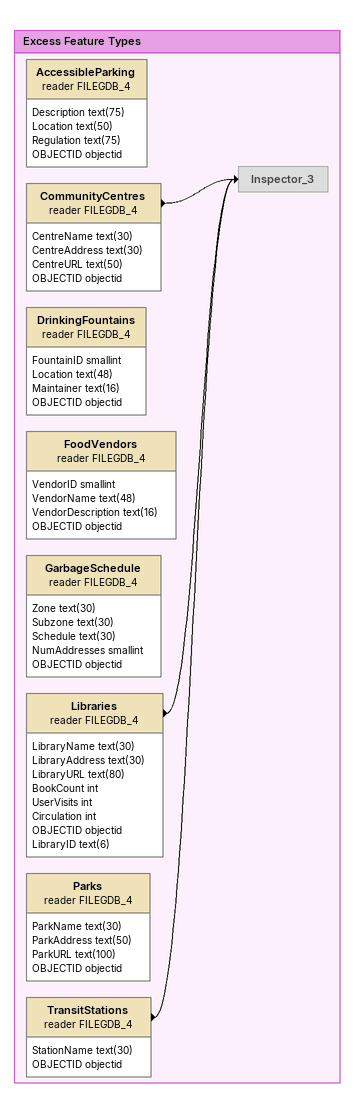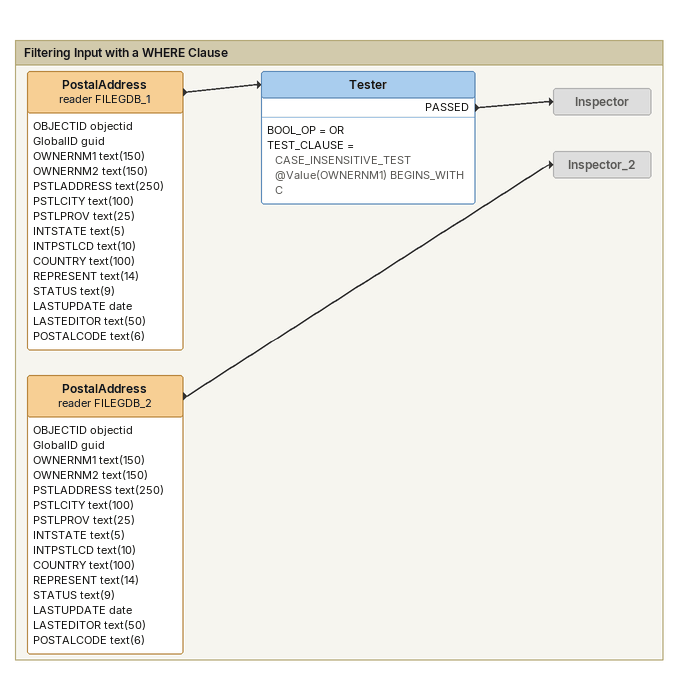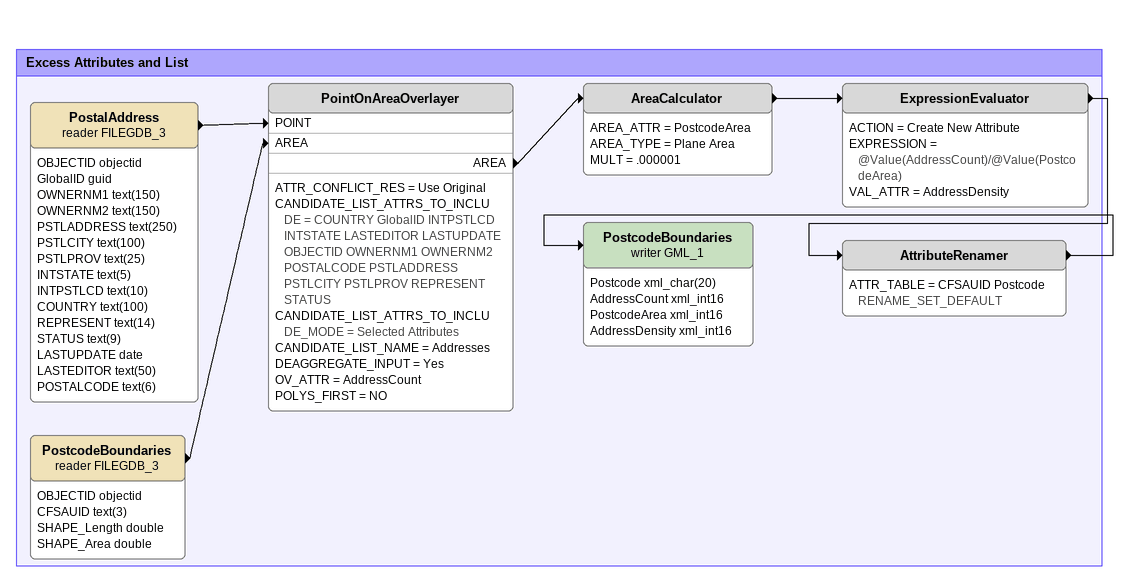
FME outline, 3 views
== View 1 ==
Bookmark: Excess Feature Types
AccessibleParking (reader FILEGDB_4)
    attributes: Description text(75), Location text(50), Regulation text(75), OBJECTID objectid
CommunityCentres (reader FILEGDB_4)
    attributes: CentreName text(30), CentreAddress text(30), CentreURL text(50), OBJECTID objectid
    -> Inspector_3
DrinkingFountains (reader FILEGDB_4)
    attributes: FountainID smallint, Location text(48), Maintainer text(16), OBJECTID objectid
FoodVendors (reader FILEGDB_4)
    attributes: VendorID smallint, VendorName text(48), VendorDescription text(16), OBJECTID objectid
GarbageSchedule (reader FILEGDB_4)
    attributes: Zone text(30), Subzone text(30), Schedule text(30), NumAddresses smallint, OBJECTID objectid
Libraries (reader FILEGDB_4)
    attributes: LibraryName text(30), LibraryAddress text(30), LibraryURL text(80), BookCount int, UserVisits int, Circulation int, OBJECTID objectid, LibraryID text(6)
    -> Inspector_3
Parks (reader FILEGDB_4)
    attributes: ParkName text(30), ParkAddress text(50), ParkURL text(100), OBJECTID objectid
TransitStations (reader FILEGDB_4)
    attributes: StationName text(30), OBJECTID objectid
    -> Inspector_3
Inspector_3 [off]

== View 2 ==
Bookmark: Filtering Input with a WHERE Clause
PostalAddress (reader FILEGDB_1)
    attributes: OBJECTID objectid, GlobalID guid, OWNERNM1 text(150), OWNERNM2 text(150), PSTLADDRESS text(250), PSTLCITY text(100), PSTLPROV text(25), INTSTATE text(5), INTPSTLCD text(10), COUNTRY text(100), REPRESENT text(14), STATUS text(9), LASTUPDATE date, LASTEDITOR text(50), POSTALCODE text(6)
    -> Tester
Tester
    BOOL_OP = OR
    TEST_CLAUSE = CASE_INSENSITIVE_TEST @Value(OWNERNM1) BEGINS_WITH C
    PASSED -> Inspector
Inspector [off]
PostalAddress (reader FILEGDB_2)
    attributes: OBJECTID objectid, GlobalID guid, OWNERNM1 text(150), OWNERNM2 text(150), PSTLADDRESS text(250), PSTLCITY text(100), PSTLPROV text(25), INTSTATE text(5), INTPSTLCD text(10), COUNTRY text(100), REPRESENT text(14), STATUS text(9), LASTUPDATE date, LASTEDITOR text(50), POSTALCODE text(6)
    -> Inspector_2
Inspector_2 [off]

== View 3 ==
Bookmark: Excess Attributes and List
PostalAddress (reader FILEGDB_3)
    attributes: OBJECTID objectid, GlobalID guid, OWNERNM1 text(150), OWNERNM2 text(150), PSTLADDRESS text(250), PSTLCITY text(100), PSTLPROV text(25), INTSTATE text(5), INTPSTLCD text(10), COUNTRY text(100), REPRESENT text(14), STATUS text(9), LASTUPDATE date, LASTEDITOR text(50), POSTALCODE text(6)
    -> PointOnAreaOverlayer [POINT]
PostcodeBoundaries (reader FILEGDB_3)
    attributes: OBJECTID objectid, CFSAUID text(3), SHAPE_Length double, SHAPE_Area double
    -> PointOnAreaOverlayer [AREA]
PointOnAreaOverlayer
    ATTR_CONFLICT_RES = Use Original
    CANDIDATE_LIST_ATTRS_TO_INCLUDE = COUNTRY GlobalID INTPSTLCD INTSTATE LASTEDITOR LASTUPDATE OBJECTID OWNERNM1 OWNERNM2 POSTALCODE PSTLADDRESS PSTLCITY PSTLPROV REPRESENT STATUS
    CANDIDATE_LIST_ATTRS_TO_INCLUDE_MODE = Selected Attributes
    CANDIDATE_LIST_NAME = Addresses
    DEAGGREGATE_INPUT = Yes
    OV_ATTR = AddressCount
    POLYS_FIRST = NO
    AREA -> AreaCalculator
AreaCalculator
    AREA_ATTR = PostcodeArea
    AREA_TYPE = Plane Area
    MULT = .000001
    -> ExpressionEvaluator
ExpressionEvaluator
    ACTION = Create New Attribute
    EXPRESSION = @Value(AddressCount)/@Value(PostcodeArea)
    VAL_ATTR = AddressDensity
    -> AttributeRenamer
AttributeRenamer
    ATTR_TABLE = CFSAUID Postcode RENAME_SET_DEFAULT
    -> PostcodeBoundaries (writer GML_1)
PostcodeBoundaries (writer GML_1)
    attributes: Postcode xml_char(20), AddressCount xml_int16, PostcodeArea xml_int16, AddressDensity xml_int16
